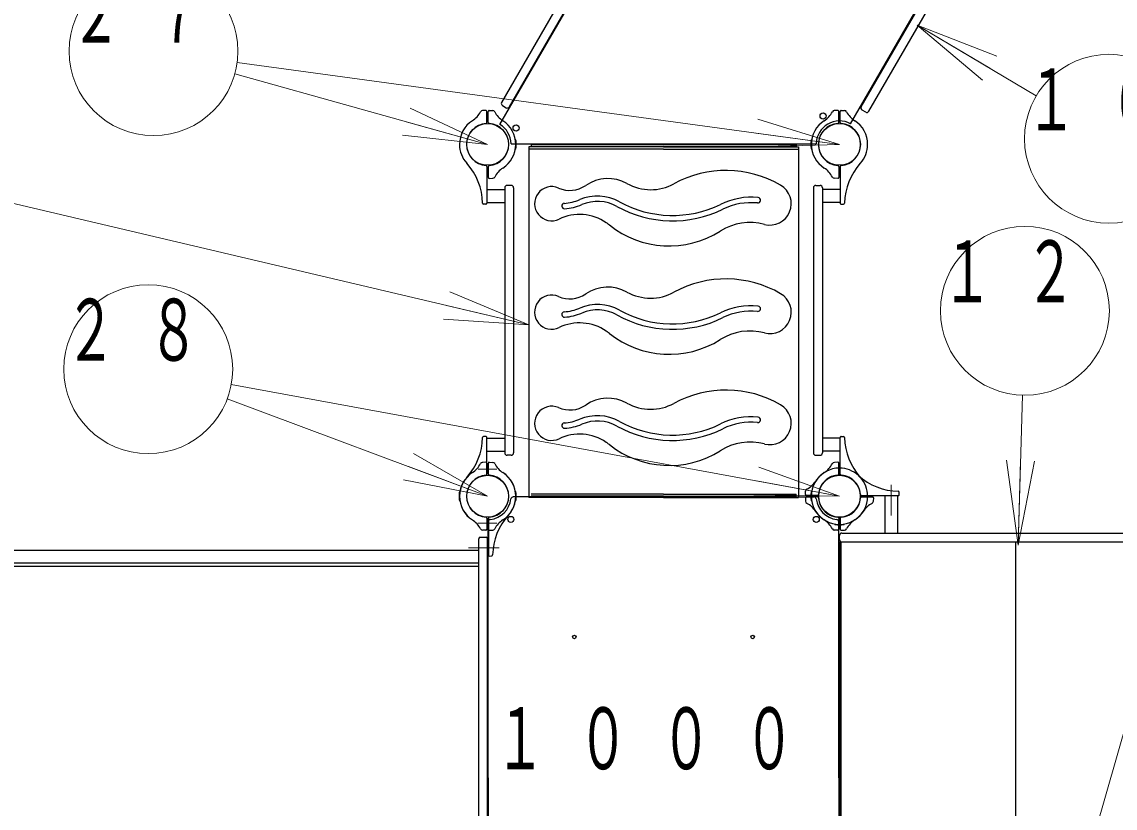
# Model space of a CAD drawing. Units: millimetres on the paper, scale 1:60. Extents: x -385 to 76, y -594 to 267.
# Drawn here: x -298.29 to -259.45, y 107.93 to 135.87 of the extents above; entities that cross this region are included whole.
import ezdxf

# ---------------------------------------------------------------- set-up
doc = ezdxf.new("R2010")
doc.units = ezdxf.units.MM
doc.linetypes.add('USER2', pattern=[6, 3, -1, 1, -1])
doc.layers.add('1_60', color=7, linetype='Continuous', lineweight=25)
doc.styles.add('ＭＳ ゴシック', font='')
doc.styles.get('ＭＳ ゴシック').set_extended_font_data('MS Gothic')

msp = doc.modelspace()

# ---------------------------------------------------------------- linework, layer by layer
at = {"layer": '1_60', "color": 4}
for p, q in [((-281.301, 132.22), (-275.884, 141.603)), ((-268.844, 132.245), (-263.427, 141.628)), ((-280.907, 131.537), (-270.072, 131.537)), ((-275.49, 118.987), (-280.829, 118.987)), ((-275.49, 118.987), (-270.15, 118.987)), ((-281.715, 109.012), (-281.715, 118.102)), ((-269.264, 109.012), (-269.264, 118.102)), ((-281.715, 109.012), (-281.715, 99.922)), ((-269.264, 109.012), (-269.264, 99.922))]:
    msp.add_line(p, q, dxfattribs=at)
at = {"layer": '1_60'}
for p, q in [((-276.535, 141.16), (-281.243, 133.005)), ((-276.26, 141.002), (-280.969, 132.846)), ((-268.469, 132.847), (-263.76, 141.002)), ((-268.194, 132.688), (-263.486, 140.844)), ((-281.212, 132.891), (-281.083, 132.816)), ((-268.308, 132.658), (-268.438, 132.733)), ((-280.754, 131.678), (-280.751, 131.678)), ((-270.226, 131.678), (-270.228, 131.678)), ((-280.754, 131.345), (-280.751, 131.345)), ((-275.49, 131.424), (-280.281, 131.424)), ((-280.281, 131.424), (-280.281, 118.97)), ((-275.49, 131.347), (-280.281, 131.347)), ((-280.198, 131.512), (-280.198, 131.437)), ((-275.49, 131.512), (-280.198, 131.512)), ((-275.49, 131.437), (-280.198, 131.437)), ((-275.49, 131.512), (-270.781, 131.512)), ((-275.49, 131.437), (-270.781, 131.437)), ((-275.49, 131.424), (-270.698, 131.424)), ((-275.49, 131.347), (-270.698, 131.347)), ((-270.781, 131.512), (-270.781, 131.437)), ((-270.698, 131.424), (-270.698, 118.97)), ((-270.226, 131.345), (-270.228, 131.345)), ((-281.765, 129.905), (-281.131, 129.905)), ((-281.131, 129.97), (-281.131, 120.553)), ((-280.898, 130.053), (-281.048, 130.053)), ((-280.815, 129.97), (-280.815, 120.553)), ((-270.164, 129.97), (-270.164, 120.553)), ((-270.081, 130.053), (-269.931, 130.053)), ((-269.848, 129.97), (-269.848, 120.553)), ((-269.214, 129.905), (-269.848, 129.905)), ((-281.765, 129.451), (-281.131, 129.451)), ((-269.214, 129.451), (-269.848, 129.451)), ((-281.765, 121.071), (-281.131, 121.071)), ((-269.214, 121.071), (-269.848, 121.071)), ((-281.765, 120.618), (-281.131, 120.618)), ((-280.898, 120.47), (-281.048, 120.47)), ((-270.081, 120.47), (-269.931, 120.47)), ((-269.214, 120.618), (-269.848, 120.618)), ((-282.726, 119.178), (-282.728, 119.178)), ((-280.754, 119.178), (-280.751, 119.178)), ((-280.281, 119.086), (-280.281, 119.011)), ((-275.49, 118.97), (-280.281, 118.97)), ((-275.49, 119.086), (-280.198, 119.086)), ((-275.49, 119.011), (-280.198, 119.011)), ((-275.49, 119.086), (-270.781, 119.086)), ((-275.49, 119.011), (-270.781, 119.011)), ((-275.49, 118.97), (-270.698, 118.97)), ((-270.781, 119.011), (-270.781, 119.086)), ((-270.698, 119.086), (-270.698, 119.011)), ((-270.226, 119.178), (-270.228, 119.178)), ((-267.633, 119.037), (-267.633, 117.703)), ((-267.179, 119.037), (-267.179, 117.703)), ((-282.726, 118.845), (-282.728, 118.845)), ((-280.754, 118.845), (-280.751, 118.845)), ((-270.226, 118.845), (-270.228, 118.845)), ((-269.406, 118.025), (-269.406, 118.023)), ((-269.073, 118.025), (-269.073, 118.023)), ((-282.056, 100.519), (-282.056, 117.503)), ((-282.006, 117.553), (-281.789, 117.553)), ((-281.739, 100.519), (-281.739, 117.503))]:
    msp.add_line(p, q, dxfattribs=at)
at = {"layer": '1_60', "lineweight": 13}
for p, q in [((-264.158, 133.79), (-266.485, 135.748)), ((-266.485, 135.748), (-263.648, 134.651)), ((-266.485, 135.748), (-263.903, 134.221)), ((-266.485, 135.748), (-262.247, 133.241)), ((-269.239, 131.512), (-290.636, 134.421)), ((-281.739, 131.512), (-290.719, 134.018)), ((-284.495, 132.8), (-281.739, 131.512)), ((-281.739, 131.512), (-284.629, 132.318)), ((-272.145, 132.411), (-269.239, 131.512)), ((-281.739, 131.512), (-284.763, 131.836)), ((-269.239, 131.512), (-272.212, 131.916)), ((-269.239, 131.512), (-272.279, 131.42)), ((-280.278, 125.099), (-305.001, 130.933)), ((-283.083, 126.275), (-280.278, 125.099)), ((-280.278, 125.099), (-283.198, 125.788)), ((-280.278, 125.099), (-283.312, 125.301)), ((-269.239, 119.012), (-290.846, 122.983)), ((-281.739, 119.012), (-290.987, 122.474)), ((-262.892, 117.278), (-262.738, 122.602)), ((-284.374, 120.532), (-281.739, 119.012)), ((-281.739, 119.012), (-284.549, 120.063)), ((-272.1, 120.046), (-269.239, 119.012)), ((-262.892, 117.278), (-263.305, 120.291)), ((-262.892, 117.278), (-262.805, 120.276)), ((-262.306, 120.262), (-262.892, 117.278)), ((-281.739, 119.012), (-284.724, 119.595)), ((-269.239, 119.012), (-272.19, 119.554)), ((-269.239, 119.012), (-272.28, 119.062)), ((-256.739, 119.012), (-265.99, 86.753))]:
    msp.add_line(p, q, dxfattribs=at)
at = {"layer": '1_60', "color": 2}
for p, q in [((-281.799, 132.719), (-281.92, 132.714)), ((-281.765, 132.293), (-281.765, 132.685)), ((-281.715, 132.293), (-281.715, 132.685)), ((-281.68, 132.719), (-281.549, 132.714)), ((-269.299, 132.719), (-269.43, 132.714)), ((-269.264, 132.293), (-269.264, 132.685)), ((-269.214, 132.293), (-269.214, 132.685)), ((-269.18, 132.719), (-269.059, 132.714)), ((-281.765, 130.73), (-281.765, 129.421)), ((-281.715, 130.73), (-281.715, 130.338)), ((-269.264, 130.73), (-269.264, 130.338)), ((-269.214, 130.73), (-269.214, 129.421)), ((-281.68, 130.304), (-281.559, 130.309)), ((-269.299, 130.304), (-269.42, 130.309)), ((-281.8, 129.387), (-281.887, 129.392)), ((-269.179, 129.387), (-269.092, 129.392)), ((-281.8, 121.135), (-281.887, 121.131)), ((-281.765, 119.792), (-281.765, 121.102)), ((-269.214, 119.792), (-269.214, 121.102)), ((-269.179, 121.135), (-269.092, 121.131)), ((-281.799, 120.219), (-281.93, 120.214)), ((-281.764, 119.793), (-281.764, 120.185)), ((-281.715, 119.792), (-281.715, 120.185)), ((-281.714, 119.793), (-281.714, 120.185)), ((-281.68, 120.219), (-281.559, 120.214)), ((-281.68, 120.218), (-281.559, 120.214)), ((-269.299, 120.218), (-269.42, 120.214)), ((-269.264, 119.792), (-269.264, 120.185)), ((-270.447, 119.071), (-270.442, 119.192)), ((-270.447, 118.952), (-270.442, 118.821)), ((-270.021, 119.037), (-270.413, 119.037)), ((-270.021, 118.987), (-270.413, 118.987)), ((-268.458, 119.037), (-267.149, 119.037)), ((-268.458, 118.987), (-268.066, 118.987)), ((-268.032, 118.952), (-268.037, 118.831)), ((-267.115, 119.072), (-267.12, 119.159)), ((-281.765, 118.23), (-281.765, 117.837)), ((-281.764, 118.23), (-281.764, 117.838)), ((-281.715, 118.23), (-281.715, 117.837)), ((-281.714, 118.23), (-281.714, 116.921)), ((-269.264, 118.23), (-269.264, 117.837)), ((-269.214, 118.23), (-269.214, 117.837)), ((-281.799, 117.804), (-281.92, 117.809)), ((-281.799, 117.804), (-281.92, 117.808)), ((-281.68, 117.804), (-281.549, 117.809)), ((-269.299, 117.804), (-269.43, 117.809)), ((-269.18, 117.804), (-269.059, 117.808)), ((-269.156, 117.703), (-256.823, 117.703)), ((-269.239, 117.47), (-269.239, 117.62)), ((-281.679, 116.887), (-281.592, 116.892))]:
    msp.add_line(p, q, dxfattribs=at)
at = {"layer": '1_60', "linetype": 'USER2', "lineweight": 13}
for p, q in [((-282.071, 119.97), (-281.408, 119.97)), ((-267.406, 119.418), (-267.406, 118.332)), ((-282.071, 118.053), (-281.408, 118.053)), ((-281.333, 117.178), (-282.419, 117.178))]:
    msp.add_line(p, q, dxfattribs=at)
at = {"layer": '1_60', "color": 190}
for p, q in [((-269.239, 117.386), (-256.739, 117.386)), ((-269.239, 117.386), (-269.239, 100.636)), ((-269.186, 117.386), (-269.186, 100.636)), ((-262.989, 117.386), (-262.989, 100.636)), ((-324.206, 117.098), (-282.056, 117.098)), ((-324.206, 116.645), (-282.056, 116.645))]:
    msp.add_line(p, q, dxfattribs=at)
at = {"layer": '1_60', "color": 94}
msp.add_line((-323.54, 116.521), (-282.056, 116.521), dxfattribs=at)
at = {"layer": '1_60', "lineweight": 13}
for centre in [(-293.609, 134.825), (-259.665, 131.714), (-262.652, 125.601), (-293.797, 123.525)]:
    msp.add_circle(centre, 3, dxfattribs=at)
at = {"layer": '1_60'}
for centre, radius in [((-269.823, 132.522), 0.108), ((-281.739, 131.512), 0.743), ((-280.729, 132.095), 0.108), ((-269.239, 131.512), 0.743), ((-269.239, 131.512), 0.743), ((-281.74, 119.012), 0.743), ((-269.239, 119.012), 0.743), ((-269.239, 119.012), 0.743), ((-280.915, 118.187), 0.108), ((-270.064, 118.187), 0.108), ((-278.656, 114.012), 0.0625), ((-272.323, 114.012), 0.0625)]:
    msp.add_circle(centre, radius, dxfattribs=at)
for centre, radius, start, end in [((-281.171, 132.963), 0.0833, 150, 240), ((-281.041, 132.888), 0.0833, 240, 330), ((-268.396, 132.805), 0.0833, 150, 240), ((-268.267, 132.73), 0.0833, 240, 330), ((-280.751, 131.662), 0.0167, 8.6269, 90), ((-270.228, 131.662), 0.0167, 90, 171.3731), ((-280.751, 131.362), 0.0167, 270, 351.3731), ((-281.74, 131.512), 1.017, 360, 8.6269), ((-281.74, 131.512), 1.017, 351.3731, 360), ((-269.239, 131.512), 1.017, 171.3731, 180), ((-269.239, 131.512), 1.017, 180, 188.6269), ((-270.228, 131.362), 0.0167, 188.6269, 270), ((-273.272, 126.728), 3.858, 59.7706, 118.6447), ((-277.467, 128.902), 1.395, 60.8927, 124.4313), ((-275.949, 131.628), 1.725, 240.8927, 298.6447), ((-281.048, 129.97), 0.0833, 90, 180), ((-280.898, 129.97), 0.0833, 360, 90), ((-279.465, 129.405), 0.608, 66.3171, 295.7294), ((-278.82, 130.876), 0.998, 246.3171, 304.4313), ((-271.713, 129.405), 0.76, 255.2876, 59.7706), ((-270.081, 129.97), 0.0833, 90, 180), ((-269.931, 129.97), 0.0833, 0, 90), ((-279.01, 129.323), 0.0956, 94.0218, 274.0218), ((-279.137, 131.128), 1.714, 274.0218, 292.9471), ((-279.137, 131.128), 1.905, 274.0218, 292.9471), ((-277.838, 128.06), 1.617, 60.9492, 112.9471), ((-277.838, 128.06), 1.426, 60.9492, 112.9471), ((-275.171, 132.861), 3.874, 240.9492, 296.1042), ((-272.378, 127.161), 2.474, 84.2979, 116.1042), ((-272.378, 127.161), 2.282, 84.2979, 116.1042), ((-272.142, 129.527), 0.0956, 264.2979, 84.2979), ((-278.472, 127.345), 1.678, 55.5649, 115.7294), ((-275.171, 132.861), 4.065, 240.9492, 296.1042), ((-278.627, 127.119), 1.952, 51.5643, 55.5649), ((-272.413, 126.74), 1.996, 75.2876, 122.0947), ((-273.272, 122.874), 3.858, 59.7706, 118.6447), ((-277.467, 125.048), 1.395, 60.8927, 124.4313), ((-275.949, 127.774), 1.725, 240.8927, 298.6447), ((-279.465, 125.551), 0.608, 66.3171, 295.7294), ((-278.82, 127.022), 0.998, 246.3171, 304.4313), ((-271.713, 125.551), 0.76, 255.2876, 59.7706), ((-279.01, 125.469), 0.0956, 94.0218, 274.0218), ((-279.137, 127.274), 1.714, 274.0218, 292.9471), ((-279.137, 127.274), 1.905, 274.0218, 292.9471), ((-277.838, 124.207), 1.617, 60.9492, 112.9471), ((-277.838, 124.207), 1.426, 60.9492, 112.9471), ((-275.171, 129.007), 4.065, 240.9492, 296.1042), ((-275.171, 129.007), 3.874, 240.9492, 296.1042), ((-272.378, 123.307), 2.474, 84.2979, 116.1042), ((-272.378, 123.307), 2.282, 84.2979, 116.1042), ((-272.142, 125.673), 0.0956, 264.2979, 84.2979), ((-278.472, 123.492), 1.678, 55.5649, 115.7294), ((-278.627, 123.266), 1.952, 51.5643, 55.5649), ((-272.413, 122.886), 1.996, 75.2876, 122.0947), ((-273.272, 118.925), 3.858, 59.7706, 118.6447), ((-277.467, 121.099), 1.395, 60.8927, 124.4313), ((-279.465, 121.602), 0.608, 66.3171, 295.7294), ((-278.82, 123.073), 0.998, 246.3171, 304.4313), ((-275.949, 123.825), 1.725, 240.8927, 298.6447), ((-271.713, 121.602), 0.76, 255.2876, 59.7706), ((-279.01, 121.52), 0.0956, 94.0218, 274.0218), ((-279.137, 123.325), 1.714, 274.0218, 292.9471), ((-279.137, 123.325), 1.905, 274.0218, 292.9471), ((-277.838, 120.257), 1.617, 60.9492, 112.9471), ((-277.838, 120.257), 1.426, 60.9492, 112.9471), ((-275.171, 125.058), 3.874, 240.9492, 296.1042), ((-272.378, 119.358), 2.474, 84.2979, 116.1042), ((-272.378, 119.358), 2.282, 84.2979, 116.1042), ((-272.142, 121.724), 0.0956, 264.2979, 84.2979), ((-278.472, 119.542), 1.678, 55.5649, 115.7294), ((-275.171, 125.058), 4.065, 240.9492, 296.1042), ((-278.627, 119.316), 1.952, 51.5643, 55.5649), ((-272.413, 118.937), 1.996, 75.2876, 122.0947), ((-281.048, 120.553), 0.0833, 180, 270), ((-280.898, 120.553), 0.0833, 270, 360), ((-270.081, 120.553), 0.0833, 180, 270), ((-269.931, 120.553), 0.0833, 270, 0), ((-281.739, 119.012), 1.017, 171.3731, 180), ((-281.739, 119.012), 1.017, 180, 188.6269), ((-282.728, 119.162), 0.0167, 90, 171.3731), ((-282.728, 118.862), 0.0167, 188.6269, 270), ((-281.74, 119.012), 0.833, 276.7872, 353.2128), ((-280.751, 119.161), 0.0167, 8.6269, 90), ((-280.751, 118.861), 0.0167, 270, 351.3731), ((-281.74, 119.011), 1.017, 360, 8.6269), ((-281.74, 119.011), 1.017, 351.3731, 360), ((-269.239, 119.011), 1.017, 171.3731, 180), ((-269.239, 119.011), 1.017, 180, 188.6269), ((-270.228, 119.161), 0.0167, 90, 171.3731), ((-270.228, 118.861), 0.0167, 188.6269, 270), ((-269.239, 119.012), 0.833, 186.7872, 263.2128), ((-269.389, 118.023), 0.0167, 180, 261.3731), ((-269.239, 119.012), 1.017, 261.3731, 270), ((-269.239, 119.012), 1.017, 270, 278.6269), ((-269.089, 118.023), 0.0167, 278.6269, 0), ((-282.006, 117.503), 0.05, 90, 180), ((-281.789, 117.503), 0.05, 0, 90)]:
    msp.add_arc(centre, radius, start, end, dxfattribs=at)
at = {"layer": '1_60', "color": 2}
for centre, radius, start, end in [((-282.731, 133.054), 0.833, 302.7272, 332.5412), ((-281.918, 132.631), 0.0833, 92, 152.5412), ((-281.918, 132.631), 0.0833, 92, 152.5412), ((-281.798, 132.685), 0.0333, 360, 92), ((-281.681, 132.685), 0.0333, 88, 180), ((-281.562, 132.631), 0.0833, 27.4588, 88), ((-280.749, 133.054), 0.833, 207.4588, 237.2728), ((-270.231, 133.054), 0.833, 302.7272, 332.5412), ((-269.417, 132.631), 0.0833, 92, 152.5412), ((-269.298, 132.685), 0.0333, 0, 92), ((-269.181, 132.685), 0.0333, 88, 180), ((-269.062, 132.631), 0.0833, 27.4588, 88), ((-269.062, 132.631), 0.0833, 27.4588, 88), ((-268.248, 133.054), 0.833, 207.4588, 237.2728), ((-281.74, 131.512), 1, 122.7272, 180), ((-281.74, 131.512), 0.75, 94.2707, 180), ((-281.798, 132.293), 0.0333, 274.2707, 360), ((-281.681, 132.293), 0.0333, 180, 265.7293), ((-281.74, 131.512), 0.75, 360, 85.7293), ((-281.74, 131.512), 1, 360, 57.2728), ((-269.239, 131.512), 1, 122.7272, 180), ((-269.239, 131.512), 0.75, 94.2707, 180), ((-269.298, 132.293), 0.0333, 274.2707, 0), ((-269.181, 132.293), 0.0333, 180, 265.7293), ((-269.239, 131.512), 0.75, 0, 85.7293), ((-269.239, 131.512), 1, 0, 57.2728), ((-281.74, 131.512), 1, 180, 222.2172), ((-281.74, 131.512), 0.75, 180, 265.7293), ((-281.74, 131.512), 0.75, 274.2707, 360), ((-281.74, 131.512), 1, 302.7272, 360), ((-269.239, 131.512), 1, 180, 237.2728), ((-269.239, 131.512), 0.75, 180, 265.7293), ((-269.239, 131.512), 0.75, 274.2707, 0), ((-269.239, 131.512), 1, 317.7828, 0), ((-284.085, 129.384), 2.167, 1.0841, 42.2172), ((-281.798, 130.73), 0.0333, 360, 85.7293), ((-281.681, 130.73), 0.0333, 94.2707, 180), ((-280.749, 129.969), 0.833, 122.7272, 152.5412), ((-270.231, 129.969), 0.833, 27.4588, 57.2728), ((-269.298, 130.73), 0.0333, 0, 85.7293), ((-269.181, 130.73), 0.0333, 94.2707, 180), ((-266.894, 129.384), 2.167, 137.7828, 178.9159), ((-281.681, 130.338), 0.0333, 180, 272), ((-281.562, 130.392), 0.0833, 272, 332.5412), ((-269.417, 130.392), 0.0833, 207.4588, 268), ((-269.298, 130.338), 0.0333, 268, 0), ((-281.885, 129.425), 0.0333, 181.0841, 267), ((-281.798, 129.421), 0.0333, 267, 360), ((-269.181, 129.421), 0.0333, 180, 273), ((-269.094, 129.425), 0.0333, 273, 358.9158), ((-284.085, 121.139), 2.167, 317.7828, 358.9158), ((-281.885, 121.097), 0.0333, 93, 178.9158), ((-281.798, 121.102), 0.0333, 360, 93), ((-269.181, 121.102), 0.0333, 87, 180), ((-269.094, 121.097), 0.0333, 1.0841, 87), ((-266.894, 121.139), 2.167, 181.0841, 222.2172), ((-282.731, 120.554), 0.833, 302.7272, 332.5412), ((-281.917, 120.131), 0.0833, 92, 152.5412), ((-281.798, 120.185), 0.0333, 0, 92), ((-281.681, 120.185), 0.0333, 88, 180), ((-281.681, 120.185), 0.0333, 88, 180), ((-281.562, 120.131), 0.0833, 27.4588, 88), ((-281.562, 120.131), 0.0833, 27.4588, 88), ((-281.562, 120.131), 0.0833, 27.4588, 88), ((-280.749, 120.554), 0.833, 207.4588, 237.2728), ((-280.748, 120.554), 0.833, 207.4588, 237.2728), ((-270.231, 120.554), 0.833, 302.7272, 332.5412), ((-269.417, 120.131), 0.0833, 92, 152.5412), ((-269.298, 120.185), 0.0333, 0, 92), ((-281.74, 119.011), 1, 137.7828, 180), ((-281.739, 119.012), 1, 122.7272, 180), ((-281.74, 119.011), 0.75, 94.2707, 180), ((-281.739, 119.012), 0.75, 94.2707, 180), ((-281.798, 119.793), 0.0333, 274.2707, 0), ((-281.798, 119.792), 0.0333, 274.2707, 360), ((-281.681, 119.793), 0.0333, 180, 265.7293), ((-281.681, 119.792), 0.0333, 180, 265.7293), ((-281.74, 119.011), 0.75, 360, 85.7293), ((-281.739, 119.012), 0.75, 0, 85.7293), ((-281.74, 119.011), 1, 360, 57.2728), ((-281.739, 119.012), 1, 0, 57.2728), ((-269.239, 119.011), 1, 122.7272, 180), ((-269.239, 119.012), 1, 90, 147.2728), ((-269.239, 119.011), 0.75, 94.2707, 180), ((-269.239, 119.012), 0.75, 90, 175.7293), ((-269.298, 119.792), 0.0333, 274.2707, 0), ((-269.239, 119.012), 1, 47.7828, 90), ((-269.239, 119.012), 0.75, 4.2707, 90), ((-269.181, 119.792), 0.0333, 180, 265.7293), ((-269.239, 119.011), 0.75, 0, 85.7293), ((-267.112, 121.357), 2.167, 227.7828, 268.9158), ((-269.239, 119.011), 1, 0, 42.2172), ((-270.359, 119.189), 0.0833, 117.4588, 178), ((-270.359, 119.189), 0.0833, 117.4588, 178), ((-270.782, 120.003), 0.833, 297.4588, 327.2728), ((-281.74, 119.011), 1, 180, 237.2728), ((-281.739, 119.012), 1, 180, 237.2728), ((-281.74, 119.011), 0.75, 180, 265.7293), ((-281.739, 119.012), 0.75, 180, 265.7293), ((-281.74, 119.011), 0.75, 274.2707, 360), ((-281.739, 119.012), 0.75, 274.2707, 0), ((-281.74, 119.011), 1, 302.7272, 360), ((-281.739, 119.012), 1, 317.7828, 0), ((-270.413, 119.07), 0.0333, 178, 270), ((-270.413, 118.953), 0.0333, 90, 182), ((-269.239, 119.011), 1, 180, 237.2728), ((-270.021, 119.07), 0.0333, 270, 355.7293), ((-270.021, 118.953), 0.0333, 4.2707, 90), ((-269.239, 119.011), 0.75, 180, 265.7293), ((-269.239, 119.012), 0.75, 184.2707, 270), ((-269.239, 119.012), 0.75, 270, 355.7293), ((-269.239, 119.011), 0.75, 274.2707, 0), ((-269.239, 119.011), 1, 302.7272, 0), ((-268.458, 119.07), 0.0333, 184.2707, 270), ((-268.458, 118.953), 0.0333, 90, 175.7293), ((-268.066, 118.953), 0.0333, 358, 90), ((-267.153, 119.157), 0.0333, 3, 88.9159), ((-267.149, 119.07), 0.0333, 270, 3), ((-270.359, 118.834), 0.0833, 182, 242.5412), ((-270.782, 118.02), 0.833, 32.7272, 62.5412), ((-269.239, 119.012), 1, 212.7272, 270), ((-269.239, 119.012), 1, 270, 327.2728), ((-267.697, 118.02), 0.833, 117.4588, 147.2728), ((-268.12, 118.834), 0.0833, 297.4588, 358), ((-282.731, 117.469), 0.833, 27.4588, 57.2728), ((-282.731, 117.469), 0.833, 27.4588, 57.2728), ((-281.798, 118.23), 0.0333, 0, 85.7293), ((-281.798, 118.23), 0.0333, 360, 85.7293), ((-281.681, 118.23), 0.0333, 94.2707, 180), ((-281.681, 118.23), 0.0333, 94.2707, 180), ((-279.394, 116.884), 2.167, 137.7828, 178.9159), ((-280.749, 117.469), 0.833, 122.7272, 152.5412), ((-270.231, 117.469), 0.833, 27.4588, 57.2728), ((-269.298, 118.23), 0.0333, 0, 85.7293), ((-269.181, 118.23), 0.0333, 94.2707, 180), ((-268.248, 117.469), 0.833, 122.7272, 152.5412), ((-281.918, 117.892), 0.0833, 207.4588, 268), ((-281.918, 117.892), 0.0833, 207.4588, 268), ((-281.917, 117.892), 0.0833, 207.4588, 268), ((-281.798, 117.838), 0.0333, 268, 0), ((-281.798, 117.837), 0.0333, 268, 360), ((-281.681, 117.837), 0.0333, 180, 272), ((-281.562, 117.892), 0.0833, 272, 332.5412), ((-269.417, 117.892), 0.0833, 207.4588, 268), ((-269.298, 117.837), 0.0333, 268, 0), ((-269.156, 117.62), 0.0833, 90, 180), ((-269.181, 117.837), 0.0333, 180, 272), ((-269.062, 117.892), 0.0833, 272, 332.5412), ((-269.062, 117.892), 0.0833, 272, 332.5412), ((-269.156, 117.47), 0.0833, 180, 270), ((-281.681, 116.921), 0.0333, 180, 273), ((-281.594, 116.925), 0.0333, 273, 358.9158)]:
    msp.add_arc(centre, radius, start, end, dxfattribs=at)
at = {"layer": '1_60', "color": 4}
for centre, radius, start, end in [((-281.739, 131.512), 0.833, 1.7191, 58.2809), ((-269.239, 131.512), 0.833, 61.7191, 178.2809), ((-280.829, 118.904), 0.0833, 90, 173.2128), ((-270.15, 118.904), 0.0833, 6.7872, 90), ((-281.631, 118.102), 0.0833, 96.7872, 180), ((-269.348, 118.102), 0.0833, 0, 83.2128)]:
    msp.add_arc(centre, radius, start, end, dxfattribs=at)
at = {"layer": '1_60', "color": 131}
for centre in [(-275.289, 131.326), (-275.289, 127.472), (-275.289, 123.523)]:
    msp.add_arc(centre, 3.418, 231.5643, 302.0947, dxfattribs=at)

# ---------------------------------------------------------------- texts
at = {"layer": '1_60', "char_height": 2.199, "style": 'ＭＳ ゴシック'}
for s, insert, attachment_point in [('\\T1.64;\\W0.6;２７', (-293.609, 137.325), 2), ('\\T1.64;\\W0.6;１６', (-259.665, 134.214), 2), ('\\T1.64;\\W0.6;１２', (-262.652, 128.101), 2), ('\\T1.64;\\W0.6;２８', (-293.797, 126.025), 2), ('\\T1.64;\\W0.6;１０００', (-281.489, 111.512), 1)]:
    msp.add_mtext(s, dxfattribs=dict(at, insert=insert, attachment_point=attachment_point))

doc.saveas('drawing.dxf')
